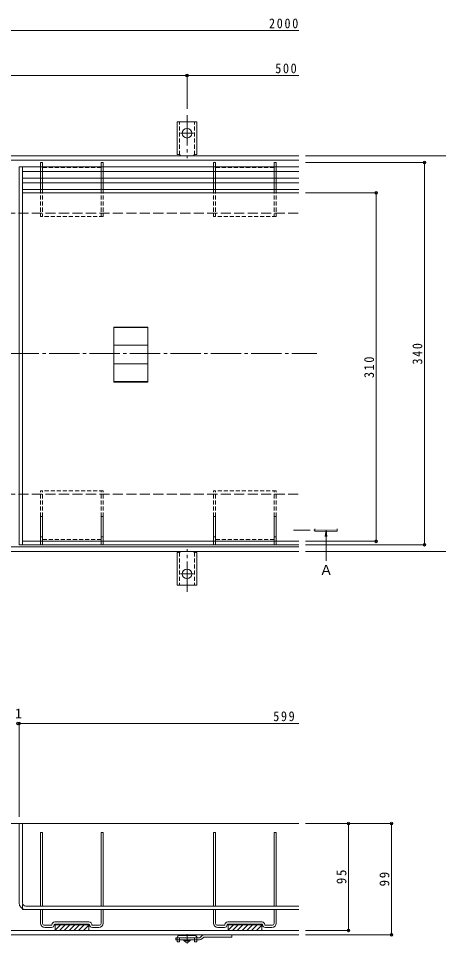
# Model space of a CAD drawing. Units: millimetres at full size, sheet at 1:3. Extents: x -1046 to 1169, y -824 to 816.
# Drawn here: x -321 to 53, y -490 to 332 of the extents above; entities that cross this region are included whole.
import ezdxf
from ezdxf.enums import TextEntityAlignment as Align

# ---------------------------------------------------------------- set-up
doc = ezdxf.new("R2010")
doc.units = ezdxf.units.MM
doc.header["$LTSCALE"] = 3
doc.header["$PDMODE"] = 32
doc.header["$PDSIZE"] = 2.4
for name, pattern in [('CHAIN1', [8, 5, -1, 1, -1]), ('CHAIN2', [12, 9, -1, 1, -1]), ('DASHED1', [1.8, 1.2, -0.6]), ('DASHED2', [3, 2, -1]), ('DASHED3', [4, 3, -1])]:
    doc.linetypes.add(name, pattern=pattern)
for name, color, linetype, lineweight in [('4-0', 7, 'CHAIN2', 9), ('4-1', 2, 'Continuous', 9), ('4-2', 3, 'Continuous', 9), ('4-3', 4, 'Continuous', 9), ('4-4', 7, 'Continuous', 9), ('4-5', 7, 'Continuous', 9), ('4-9', 4, 'Continuous', 9), ('4-A', 6, 'Continuous', 9)]:
    doc.layers.add(name, color=color, linetype=linetype, lineweight=lineweight)
doc.styles.add('ＭＳ ゴシック', font='')
doc.styles.get('ＭＳ ゴシック').set_extended_font_data('MS Gothic')

msp = doc.modelspace()

# ---------------------------------------------------------------- linework, layer by layer
at = {"layer": '4-0'}
msp.add_line((-941.66, 34.401), (-55.359, 34.401), dxfattribs=at)
at = {"layer": '4-1'}
for p, q in [((-179.646, 211.401), (-179.646, 240.401)), ((-170.896, 240.401), (-179.646, 240.401)), ((-170.896, 240.401), (-162.146, 240.401)), ((-162.146, 211.401), (-162.146, 240.401)), ((-920.896, 210.401), (-71.396, 210.401)), ((-920.896, 206.401), (-71.396, 206.401)), ((-179.646, 211.401), (-178.396, 211.401)), ((-162.146, 211.401), (-163.396, 211.401)), ((-920.896, -137.599), (-71.396, -137.599)), ((-920.896, -141.599), (-71.396, -141.599)), ((-179.646, -142.599), (-179.646, -171.599)), ((-179.646, -142.599), (-178.396, -142.599)), ((-162.146, -142.599), (-163.396, -142.599)), ((-162.146, -142.599), (-162.146, -171.599)), ((-170.896, -171.599), (-179.646, -171.599)), ((-170.896, -171.599), (-162.146, -171.599)), ((-71.396, -383.665), (-1012.705, -383.665)), ((-71.396, -478.665), (-1012.705, -478.665)), ((-71.396, -482.665), (-1012.705, -482.665))]:
    msp.add_line(p, q, dxfattribs=at)
at = {"layer": '4-1', "linetype": 'DASHED1'}
for p, q in [((-177.646, 211.255), (-177.646, 240.401)), ((-164.146, 211.255), (-164.146, 240.401)), ((-177.646, -142.453), (-177.646, -171.599)), ((-164.146, -142.453), (-164.146, -171.599))]:
    msp.add_line(p, q, dxfattribs=at)
at = {"layer": '4-1', "linetype": 'CHAIN2'}
for p, q in [((-170.896, 246.348), (-170.896, 208.236)), ((-170.896, 230.401), (-176.672, 230.401)), ((-170.896, 230.401), (-165.12, 230.401)), ((-170.896, -177.547), (-170.896, -139.434)), ((-170.896, -161.599), (-176.672, -161.599)), ((-170.896, -161.599), (-165.12, -161.599))]:
    msp.add_line(p, q, dxfattribs=at)
at = {"layer": '4-1', "linetype": 'DASHED3'}
for p, q in [((-920.896, 159.401), (-71.396, 159.401)), ((-920.896, -90.599), (-71.396, -90.599))]:
    msp.add_line(p, q, dxfattribs=at)
at = {"layer": '4-1'}
for centre in [(-170.896, 230.401), (-170.896, -161.599)]:
    msp.add_circle(centre, 4.25, dxfattribs=at)
for centre, start, end in [((-178.396, 209.401), 30.00051, 90), ((-163.396, 209.401), 90, 149.99949), ((-178.396, -140.599), 270, 329.99949), ((-163.396, -140.599), 210.00051, 270)]:
    msp.add_arc(centre, 2, start, end, dxfattribs=at)
at = {"layer": '4-2'}
for p, q in [((-320.396, 200.401), (-320.396, -135.599)), ((-317.396, 200.401), (-317.396, -135.599)), ((-317.396, 180.401), (-71.396, 180.401)), ((-317.396, 177.401), (-71.396, 177.401)), ((-235.896, 9.08), (-235.896, 57.989)), ((-205.896, 57.989), (-235.896, 57.989)), ((-205.896, 57.989), (-205.896, 9.08)), ((-205.896, 57.489), (-235.896, 57.489)), ((-205.896, 41.901), (-235.896, 41.901)), ((-205.896, 25.169), (-235.896, 25.169)), ((-205.896, 9.58), (-235.896, 9.58)), ((-205.896, 9.08), (-235.896, 9.08)), ((-320.396, -135.599), (-195.396, -135.599)), ((-317.396, -132.599), (-71.396, -132.599)), ((-195.396, -135.599), (-71.396, -135.599)), ((-320.396, -454.165), (-320.396, -383.665)), ((-71.396, -383.665), (-320.396, -383.665)), ((-317.396, -454.165), (-317.396, -383.665)), ((-317.396, -460.165), (-317.396, -459.361)), ((-317.396, -460.165), (-71.396, -460.165)), ((-314.396, -457.165), (-71.396, -457.165))]:
    msp.add_line(p, q, dxfattribs=at)
at = {"layer": '4-2', "linetype": 'DASHED1'}
msp.add_line((-317.396, -459.361), (-317.396, -454.165), dxfattribs=at)
at = {"layer": '4-2'}
for radius in [6, 3]:
    msp.add_arc((-314.396, -454.165), radius, 180, 270, dxfattribs=at)
at = {"layer": '4-3'}
for p, q in [((-301.396, 204.401), (-301.396, 200.401)), ((-299.396, 204.401), (-301.396, 204.401)), ((-299.396, 204.401), (-299.396, 200.401)), ((-247.396, 204.401), (-247.396, 200.401)), ((-247.396, 204.401), (-245.396, 204.401)), ((-245.396, 204.401), (-245.396, 200.401)), ((-147.396, 204.401), (-147.396, 200.401)), ((-145.396, 204.401), (-147.396, 204.401)), ((-145.396, 204.401), (-145.396, 200.401)), ((-93.396, 204.401), (-93.396, 200.401)), ((-91.396, 204.401), (-93.396, 204.401)), ((-91.396, 204.401), (-91.396, 200.401)), ((-301.396, 196.401), (-301.396, 190.401)), ((-299.396, 196.401), (-299.396, 190.401)), ((-247.396, 196.401), (-247.396, 190.401)), ((-245.396, 196.401), (-245.396, 190.401)), ((-147.396, 196.401), (-147.396, 190.401)), ((-145.396, 196.401), (-145.396, 190.401)), ((-93.396, 196.401), (-93.396, 190.401)), ((-91.396, 196.401), (-91.396, 190.401)), ((-301.396, 186.401), (-301.396, 180.401)), ((-299.396, 186.401), (-299.396, 180.401)), ((-247.396, 186.401), (-247.396, 180.401)), ((-245.396, 186.401), (-245.396, 180.401)), ((-147.396, 186.401), (-147.396, 180.401)), ((-145.396, 186.401), (-145.396, 180.401)), ((-93.396, 186.401), (-93.396, 180.401)), ((-91.396, 186.401), (-91.396, 180.401)), ((-299.396, -110.599), (-301.396, -110.599)), ((-301.396, -132.599), (-301.396, -110.599)), ((-299.396, -132.599), (-299.396, -110.599)), ((-247.396, -110.599), (-245.396, -110.599)), ((-247.396, -132.599), (-247.396, -110.599)), ((-245.396, -132.599), (-245.396, -110.599)), ((-145.396, -110.599), (-147.396, -110.599)), ((-147.396, -132.599), (-147.396, -110.599)), ((-145.396, -132.599), (-145.396, -110.599)), ((-93.396, -110.599), (-91.396, -110.599)), ((-93.396, -132.599), (-93.396, -110.599)), ((-91.396, -132.599), (-91.396, -110.599)), ((-299.396, -128.599), (-301.396, -128.599)), ((-247.396, -128.599), (-245.396, -128.599)), ((-145.396, -128.599), (-147.396, -128.599)), ((-93.396, -128.599), (-91.396, -128.599)), ((-301.396, -391.665), (-299.396, -391.665)), ((-301.396, -457.165), (-301.396, -391.665)), ((-299.396, -457.165), (-299.396, -391.665)), ((-247.396, -391.665), (-245.396, -391.665)), ((-247.396, -457.165), (-247.396, -391.665)), ((-245.396, -457.165), (-245.396, -391.665)), ((-147.396, -391.665), (-145.396, -391.665)), ((-147.396, -457.165), (-147.396, -391.665)), ((-145.396, -457.165), (-145.396, -391.665)), ((-93.396, -391.665), (-91.396, -391.665)), ((-93.396, -457.165), (-93.396, -391.665)), ((-91.396, -457.165), (-91.396, -391.665)), ((-301.396, -460.165), (-299.396, -460.165)), ((-301.396, -472.165), (-301.396, -460.165)), ((-299.396, -472.665), (-299.396, -460.165)), ((-247.396, -460.165), (-245.396, -460.165)), ((-247.396, -472.665), (-247.396, -460.165)), ((-245.396, -472.165), (-245.396, -460.165)), ((-147.396, -460.165), (-145.396, -460.165)), ((-147.396, -472.165), (-147.396, -460.165)), ((-145.396, -472.665), (-145.396, -460.165)), ((-93.396, -460.165), (-91.396, -460.165)), ((-93.396, -472.665), (-93.396, -460.165)), ((-91.396, -472.165), (-91.396, -460.165)), ((-291.646, -474.165), (-297.915, -474.165)), ((-291.646, -476.165), (-297.427, -476.165)), ((-258.146, -471.165), (-288.646, -471.165)), ((-258.146, -473.165), (-288.646, -473.165)), ((-288.396, -473.165), (-288.396, -478.665)), ((-288.396, -473.265), (-258.396, -473.265)), ((-288.396, -473.365), (-258.396, -473.365)), ((-288.396, -473.465), (-258.396, -473.465)), ((-288.396, -473.565), (-258.396, -473.565)), ((-283.595, -473.665), (-288.396, -478.466)), ((-287.838, -473.665), (-288.396, -474.223)), ((-288.396, -473.665), (-258.396, -473.665)), ((-279.353, -473.665), (-284.353, -478.665)), ((-275.11, -473.665), (-280.11, -478.665)), ((-270.867, -473.665), (-275.867, -478.665)), ((-266.625, -473.665), (-271.625, -478.665)), ((-262.382, -473.665), (-267.382, -478.665)), ((-258.396, -473.921), (-263.14, -478.665)), ((-258.396, -473.165), (-258.396, -478.665)), ((-248.877, -474.165), (-255.697, -474.165)), ((-249.396, -476.165), (-255.146, -476.165)), ((-249.896, -476.165), (-249.396, -476.165)), ((-137.646, -474.165), (-143.915, -474.165)), ((-137.646, -476.165), (-143.427, -476.165)), ((-104.146, -471.165), (-134.646, -471.165)), ((-104.146, -473.165), (-134.646, -473.165)), ((-134.396, -473.165), (-134.396, -478.665)), ((-134.396, -473.265), (-104.396, -473.265)), ((-134.396, -473.365), (-104.396, -473.365)), ((-134.396, -473.465), (-104.396, -473.465)), ((-134.396, -473.565), (-104.396, -473.565)), ((-129.595, -473.665), (-134.396, -478.466)), ((-133.838, -473.665), (-134.396, -474.223)), ((-134.396, -473.665), (-104.396, -473.665)), ((-125.353, -473.665), (-130.353, -478.665)), ((-121.11, -473.665), (-126.11, -478.665)), ((-116.868, -473.665), (-121.868, -478.665)), ((-112.625, -473.665), (-117.625, -478.665)), ((-108.382, -473.665), (-113.382, -478.665)), ((-104.396, -473.921), (-109.14, -478.665)), ((-104.396, -473.165), (-104.396, -478.665)), ((-94.877, -474.165), (-101.146, -474.165)), ((-95.365, -476.165), (-101.146, -476.165)), ((-258.396, -478.665), (-288.396, -478.665)), ((-258.396, -478.164), (-258.897, -478.665)), ((-104.396, -478.665), (-134.396, -478.665)), ((-104.396, -478.164), (-104.897, -478.665))]:
    msp.add_line(p, q, dxfattribs=at)
at = {"layer": '4-3', "linetype": 'DASHED1'}
for p, q in [((-301.396, 200.401), (-301.396, 196.401)), ((-299.396, 200.401), (-299.396, 196.401)), ((-299.396, 199.901), (-247.396, 199.901)), ((-247.396, 200.401), (-247.396, 196.401)), ((-245.396, 200.401), (-245.396, 196.401)), ((-147.396, 200.401), (-147.396, 196.401)), ((-145.396, 200.401), (-145.396, 196.401)), ((-145.396, 199.901), (-93.396, 199.901)), ((-93.396, 200.401), (-93.396, 196.401)), ((-91.396, 200.401), (-91.396, 196.401)), ((-301.396, 190.401), (-301.396, 186.401)), ((-299.396, 190.401), (-299.396, 186.401)), ((-247.396, 190.401), (-247.396, 186.401)), ((-245.396, 190.401), (-245.396, 186.401)), ((-147.396, 190.401), (-147.396, 186.401)), ((-145.396, 190.401), (-145.396, 186.401)), ((-93.396, 190.401), (-93.396, 186.401)), ((-91.396, 190.401), (-91.396, 186.401)), ((-301.396, 180.401), (-301.396, 156.401)), ((-299.396, 180.401), (-299.396, 156.401)), ((-247.396, 180.401), (-247.396, 156.401)), ((-245.396, 180.401), (-245.396, 156.401)), ((-147.396, 180.401), (-147.396, 156.401)), ((-145.396, 180.401), (-145.396, 156.401)), ((-93.396, 180.401), (-93.396, 156.401)), ((-91.396, 180.401), (-91.396, 156.401)), ((-245.396, 156.401), (-301.396, 156.401)), ((-91.396, 156.401), (-147.396, 156.401)), ((-245.396, -87.599), (-301.396, -87.599)), ((-301.396, -110.599), (-301.396, -87.599)), ((-299.396, -110.599), (-299.396, -87.599)), ((-247.396, -110.599), (-247.396, -87.599)), ((-245.396, -110.599), (-245.396, -87.599)), ((-91.396, -87.599), (-147.396, -87.599)), ((-147.396, -110.599), (-147.396, -87.599)), ((-145.396, -110.599), (-145.396, -87.599)), ((-93.396, -110.599), (-93.396, -87.599)), ((-91.396, -110.599), (-91.396, -87.599)), ((-299.396, -131.099), (-247.396, -131.099)), ((-145.396, -131.099), (-93.396, -131.099)), ((-301.396, -135.599), (-301.396, -132.599)), ((-299.396, -135.599), (-301.396, -135.599)), ((-299.396, -135.599), (-299.396, -132.599)), ((-247.396, -135.599), (-247.396, -132.599)), ((-245.396, -135.599), (-247.396, -135.599)), ((-245.396, -135.599), (-245.396, -132.599)), ((-147.396, -135.599), (-147.396, -132.599)), ((-145.396, -135.599), (-147.396, -135.599)), ((-145.396, -135.599), (-145.396, -132.599)), ((-93.396, -135.599), (-93.396, -132.599)), ((-91.396, -135.599), (-93.396, -135.599)), ((-91.396, -135.599), (-91.396, -132.599))]:
    msp.add_line(p, q, dxfattribs=at)
at = {"layer": '4-3'}
for centre, radius, start, end in [((-297.396, -472.165), 4, 180, 269.55476), ((-297.896, -472.665), 1.5, 180, 270), ((-291.646, -473.665), 0.5, 270, 0), ((-291.646, -473.665), 2.5, 270, 0), ((-288.646, -473.665), 2.5, 90, 180), ((-288.646, -473.665), 0.5, 90, 180), ((-258.146, -473.665), 2.5, 348.46304, 90), ((-258.146, -473.665), 0.5, 0, 90), ((-255.146, -473.665), 2.5, 180, 270), ((-255.146, -473.665), 0.5, 180, 270), ((-249.396, -472.165), 4, 270, 0), ((-248.896, -472.665), 1.5, 270, 0), ((-143.396, -472.165), 4, 180, 269.55476), ((-143.896, -472.665), 1.5, 180, 269.27292), ((-137.646, -473.665), 0.5, 270, 0), ((-137.646, -473.665), 2.5, 270, 0), ((-134.646, -473.665), 2.5, 90, 180), ((-134.646, -473.665), 0.5, 90, 180), ((-104.146, -473.665), 2.5, 0, 90), ((-104.146, -473.665), 0.5, 0, 90), ((-101.146, -473.665), 2.5, 180, 270), ((-101.146, -473.665), 0.5, 180, 270), ((-95.396, -472.165), 4, 270.44524, 0), ((-94.896, -472.665), 1.5, 270.72708, 0)]:
    msp.add_arc(centre, radius, start, end, dxfattribs=at)
at = {"layer": '4-4'}
for p, q in [((-920.896, 321.821), (-71.396, 321.821)), ((-670.896, 281.821), (-170.896, 281.821)), ((-170.896, 282.721), (-170.896, 252.013)), ((-170.896, 281.821), (-71.396, 281.821)), ((84.345, 210.401), (-65.396, 210.401)), ((41.346, 204.401), (-65.396, 204.401)), ((40.446, 204.401), (40.446, -135.599)), ((-1.653, 177.401), (-65.396, 177.401)), ((-2.553, 177.401), (-2.553, -132.599)), ((-1.653, -132.599), (-65.396, -132.599)), ((41.346, -135.599), (-65.396, -135.599)), ((84.345, -141.599), (-65.396, -141.599)), ((-321.396, -294.526), (-320.396, -294.526)), ((-320.396, -293.626), (-320.396, -377.665)), ((-320.396, -294.526), (-71.396, -294.526)), ((12.016, -383.665), (-65.396, -383.665)), ((-27.118, -383.665), (-27.118, -478.665)), ((11.116, -383.665), (11.116, -482.665)), ((-26.218, -478.665), (-65.396, -478.665)), ((12.016, -482.665), (-65.396, -482.665))]:
    msp.add_line(p, q, dxfattribs=at)
for p in [(-170.896, 281.821), (40.446, 204.401), (-2.553, 177.401), (-2.553, -132.599), (40.446, -135.599), (-321.396, -294.526), (-320.396, -294.526), (-27.118, -383.665), (11.116, -383.665), (-27.118, -478.665), (11.116, -482.665)]:
    msp.add_point(p, dxfattribs=at)
at = {"layer": '4-5', "color": 4, "linetype": 'CHAIN1'}
msp.add_line((-76.135, -122.599), (-57.159, -122.599), dxfattribs=at)
at = {"layer": '4-5', "color": 4}
for p, q in [((-47.097, -122.599), (-47.832, -128.185)), ((-47.097, -122.599), (-46.361, -128.185)), ((-47.097, -122.599), (-47.097, -149.827)), ((-37.159, -121.599), (-37.159, -123.599))]:
    msp.add_line(p, q, dxfattribs=at)
msp.add_lwpolyline([(-37.159, -123.599), (-57.159, -123.599), (-57.159, -121.599)], dxfattribs=at)
msp.add_solid([(-57.159, -121.599), (-57.159, -123.599), (-37.159, -121.599), (-37.159, -123.599)], dxfattribs=at)
at = {"layer": '4-9', "color": 3}
for p, q in [((-180.896, -485.165), (-180.896, -487.165)), ((-180.896, -485.165), (-159.396, -485.165)), ((-157.775, -483.544), (-159.396, -485.165)), ((-157.689, -486.286), (-156.068, -484.665)), ((-156.068, -484.665), (-130.896, -484.665)), ((-155.654, -482.665), (-130.896, -482.665)), ((-130.896, -482.665), (-130.896, -484.665)), ((-159.81, -487.165), (-180.896, -487.165))]:
    msp.add_line(p, q, dxfattribs=at)
at = {"layer": '4-9', "linetype": 'DASHED2'}
for p, q in [((-179.646, -487.165), (-179.646, -485.165)), ((-162.146, -487.165), (-162.146, -485.165)), ((-177.646, -487.165), (-177.646, -486.165)), ((-164.146, -487.165), (-164.146, -486.165))]:
    msp.add_line(p, q, dxfattribs=at)
at = {"layer": '4-9'}
for p, q in [((-164.146, -483.165), (-177.646, -483.165)), ((-179.646, -487.165), (-179.646, -488.965)), ((-177.646, -488.965), (-179.646, -488.965)), ((-177.646, -487.165), (-177.646, -488.965)), ((-164.146, -487.165), (-164.146, -488.965)), ((-162.146, -488.965), (-164.146, -488.965)), ((-162.146, -487.165), (-162.146, -488.965))]:
    msp.add_line(p, q, dxfattribs=at)
at = {"layer": '4-9', "linetype": 'CHAIN1'}
msp.add_line((-170.896, -482.069), (-170.896, -490.353), dxfattribs=at)
at = {"layer": '4-9', "color": 2}
for p, q in [((-173.646, -487.665), (-173.646, -487.165)), ((-171.896, -489.165), (-173.646, -487.665)), ((-168.146, -487.665), (-173.646, -487.665)), ((-169.896, -489.165), (-171.896, -489.165)), ((-168.146, -487.665), (-169.896, -489.165)), ((-168.146, -487.665), (-168.146, -487.165))]:
    msp.add_line(p, q, dxfattribs=at)
at = {"layer": '4-9'}
for centre, start, end in [((-177.646, -485.165), 90, 180), ((-164.146, -485.165), 0, 90)]:
    msp.add_arc(centre, 2, start, end, dxfattribs=at)
at = {"layer": '4-9', "linetype": 'DASHED2'}
for centre, start, end in [((-176.646, -486.165), 90, 180), ((-165.146, -486.165), 0, 90)]:
    msp.add_arc(centre, 1, start, end, dxfattribs=at)
at = {"layer": '4-9', "color": 3}
for centre, start, end in [((-155.654, -485.665), 90, 134.99996), ((-159.81, -484.165), 270, 314.99996)]:
    msp.add_arc(centre, 3, start, end, dxfattribs=at)
at = {"layer": '4-A'}
for p, q in [((-320.396, 200.401), (-71.396, 200.401)), ((-317.396, 196.401), (-71.396, 196.401)), ((-317.396, 190.401), (-71.396, 190.401)), ((-317.396, 186.401), (-71.396, 186.401))]:
    msp.add_line(p, q, dxfattribs=at)

# ---------------------------------------------------------------- texts
at = {"layer": '4-4', "color": 2, "style": 'ＭＳ ゴシック'}
msp.add_text('1', height=8.798, dxfattribs=at).set_placement((-323.896, -292.726), align=Align.BOTTOM_LEFT)
at = {"layer": '4-4', "color": 2, "char_height": 8.798, "attachment_point": 7, "style": 'ＭＳ ゴシック'}
for s, insert in [('\\T1.28;\\W0.9;2000', (-97.936, 323.621)), ('\\T1.27;\\W0.9;500', (-92.367, 283.621)), ('\\T1.27;\\W0.9;599', (-94.143, -292.726))]:
    msp.add_mtext(s, dxfattribs=dict(at, insert=insert))
at = {"layer": '4-4', "color": 2, "char_height": 8.798, "attachment_point": 7, "rotation": 90, "style": 'ＭＳ ゴシック'}
for s, insert in [('\\T1.27;\\W0.9;340', (38.646, 24.651)), ('\\T1.27;\\W0.9;310', (-4.353, 12.651)), ('\\T1.27;\\W0.95;95', (-28.918, -437.54)), ('\\T1.27;\\W0.95;99', (9.316, -439.54))]:
    msp.add_mtext(s, dxfattribs=dict(at, insert=insert))
at = {"layer": '4-5', "color": 2, "style": 'ＭＳ ゴシック'}
msp.add_text('Ａ', height=8.798, dxfattribs=at).set_placement((-53.003, -165.107), align=Align.BOTTOM_LEFT)

doc.saveas('drawing.dxf')
